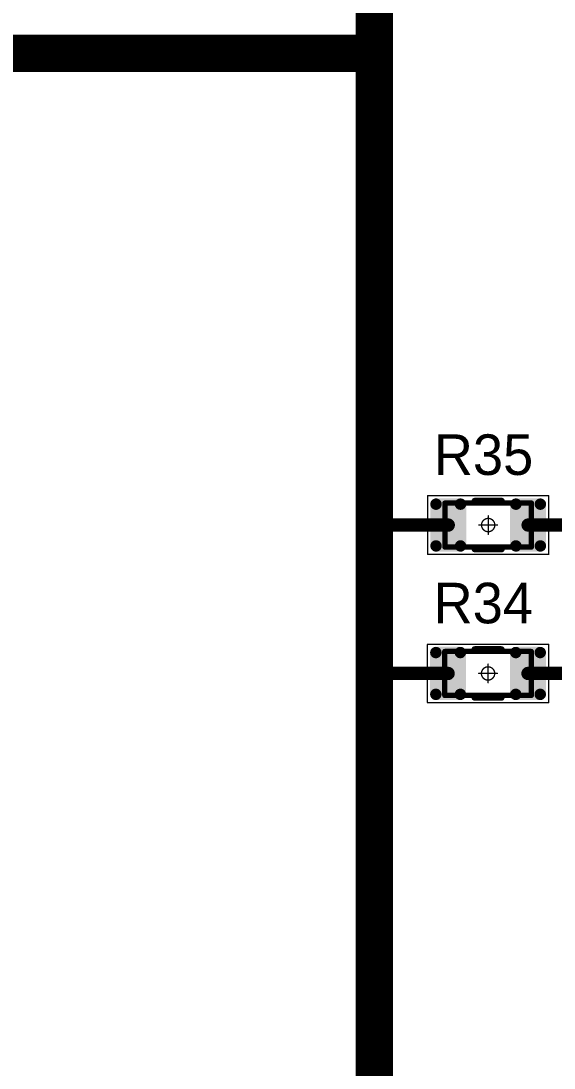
# Model space of a CAD drawing. Header units: millimetres. Extents: x 0 to 400, y 0 to 511.
# Drawn here: x 312.92 to 332.95, y 136.23 to 175.56 of the extents above; entities that cross this region are included whole.
import ezdxf

# ---------------------------------------------------------------- set-up
doc = ezdxf.new("R2010")
doc.units = ezdxf.units.MM
for name, color, linetype in [('Mechanical13', 56, 'Continuous'), ('Mechanical15', 56, 'Continuous'), ('TopLayer', 1, 'Continuous'), ('TopOverlay', 2, 'Continuous'), ('TopPaste', 8, 'Continuous'), ('TopSolder', 216, 'Continuous')]:
    doc.layers.add(name, color=color, linetype=linetype)

# ---------------------------------------------------------------- blocks, each defined once
blk = doc.blocks.new('RC1206S_811')
at = {"layer": 'Mechanical13', "const_width": 0.2}
for points in [[(-1.625, 0.825), (-1.625, -0.825)], [(1.625, 0.825), (-1.625, 0.825)], [(1.625, 0.825), (1.625, -0.825)], [(1.625, -0.825), (-1.625, -0.825)]]:
    blk.add_lwpolyline(points, dxfattribs=at)
at = {"layer": 'Mechanical13', "const_width": 0.1}
for points in [[(-1.675, 0.825, 1), (-1.575, 0.825, 1)], [(-1.675, 0.825, 1), (-1.575, 0.825, 1)], [(1.575, 0.825, 1), (1.675, 0.825, 1)], [(1.575, 0.825, 1), (1.675, 0.825, 1)], [(-1.675, -0.825, 1), (-1.575, -0.825, 1)], [(-1.675, -0.825, 1), (-1.575, -0.825, 1)], [(1.575, -0.825, 1), (1.675, -0.825, 1)], [(1.575, -0.825, 1), (1.675, -0.825, 1)]]:
    blk.add_lwpolyline(points, format="xyb", close=True, dxfattribs=at)
at = {"layer": 'Mechanical15', "const_width": 0.05}
for points in [[(-2.275, 1.1), (-2.275, -1.1)], [(2.275, 1.1), (-2.275, 1.1)], [(2.275, 1.1), (2.275, -1.1)], [(0.35, 0), (-0.35, 0)], [(0, 0.35), (0, -0.35)], [(2.275, -1.1), (-2.275, -1.1)]]:
    blk.add_lwpolyline(points, dxfattribs=at)
at = {"layer": 'Mechanical15'}
for points, const_width in [([(-2.288, 1.1, 1), (-2.263, 1.1, 1)], 0.025), ([(-2.288, 1.1, 1), (-2.263, 1.1, 1)], 0.025), ([(2.262, 1.1, 1), (2.287, 1.1, 1)], 0.025), ([(2.262, 1.1, 1), (2.287, 1.1, 1)], 0.025), ([(-0.363, 0, 1), (-0.338, 0, 1)], 0.025), ([(0.25, 0, 1), (-0.25, 0, 1)], 0.05), ([(-0.262, 0, 1), (-0.238, 0, 1)], 0.025), ([(-0.013, 0.35, 1), (0.012, 0.35, 1)], 0.025), ([(0.238, 0, 1), (0.262, 0, 1)], 0.025), ([(0.337, 0, 1), (0.362, 0, 1)], 0.025), ([(-0.013, -0.35, 1), (0.012, -0.35, 1)], 0.025), ([(-2.288, -1.1, 1), (-2.263, -1.1, 1)], 0.025), ([(-2.288, -1.1, 1), (-2.263, -1.1, 1)], 0.025), ([(2.262, -1.1, 1), (2.287, -1.1, 1)], 0.025), ([(2.262, -1.1, 1), (2.287, -1.1, 1)], 0.025)]:
    blk.add_lwpolyline(points, format="xyb", close=True, dxfattribs=dict(at, const_width=const_width))
at = {"layer": 'TopLayer', "const_width": 0.115}
for points in [[(-2.018, 0.785, 1), (-1.903, 0.785, 1)], [(-1.098, 0.785, 1), (-0.983, 0.785, 1)], [(0.982, 0.785, 1), (1.097, 0.785, 1)], [(1.902, 0.785, 1), (2.017, 0.785, 1)], [(-2.018, -0.785, 1), (-1.903, -0.785, 1)], [(-1.098, -0.785, 1), (-0.983, -0.785, 1)], [(0.982, -0.785, 1), (1.097, -0.785, 1)], [(1.902, -0.785, 1), (2.017, -0.785, 1)]]:
    blk.add_lwpolyline(points, format="xyb", close=True, dxfattribs=at)
at = {"layer": 'TopLayer'}
for points in [[(-1.96, -0.9), (-1.04, -0.9), (-1.96, 0.9), (-1.04, 0.9)], [(1.04, -0.9), (1.96, -0.9), (1.04, 0.9), (1.96, 0.9)], [(-2.075, -0.785), (-0.925, -0.785), (-2.075, 0.785), (-0.925, 0.785)], [(0.925, -0.785), (2.075, -0.785), (0.925, 0.785), (2.075, 0.785)]]:
    blk.add_solid(points, dxfattribs=at)
at = {"layer": 'TopOverlay', "const_width": 0.25}
for points in [[(0.5, 0.9), (-0.5, 0.9)], [(0.5, -0.9), (-0.5, -0.9)]]:
    blk.add_lwpolyline(points, dxfattribs=at)
at = {"layer": 'TopOverlay', "const_width": 0.125}
for points in [[(-0.563, 0.9, 1), (-0.438, 0.9, 1)], [(0.437, 0.9, 1), (0.562, 0.9, 1)], [(-0.563, -0.9, 1), (-0.438, -0.9, 1)], [(0.437, -0.9, 1), (0.562, -0.9, 1)]]:
    blk.add_lwpolyline(points, format="xyb", close=True, dxfattribs=at)
at = {"layer": 'TopPaste', "const_width": 0.09}
for points in [[(-2.005, 0.785, 1), (-1.915, 0.785, 1)], [(-1.085, 0.785, 1), (-0.995, 0.785, 1)], [(0.995, 0.785, 1), (1.085, 0.785, 1)], [(1.915, 0.785, 1), (2.005, 0.785, 1)], [(-2.005, -0.785, 1), (-1.915, -0.785, 1)], [(-1.085, -0.785, 1), (-0.995, -0.785, 1)], [(0.995, -0.785, 1), (1.085, -0.785, 1)], [(1.915, -0.785, 1), (2.005, -0.785, 1)]]:
    blk.add_lwpolyline(points, format="xyb", close=True, dxfattribs=at)
at = {"layer": 'TopPaste'}
for points in [[(-1.96, -0.875), (-1.04, -0.875), (-1.96, 0.875), (-1.04, 0.875)], [(1.04, -0.875), (1.96, -0.875), (1.04, 0.875), (1.96, 0.875)], [(-2.05, -0.785), (-0.95, -0.785), (-2.05, 0.785), (-0.95, 0.785)], [(0.95, -0.785), (2.05, -0.785), (0.95, 0.785), (2.05, 0.785)]]:
    blk.add_solid(points, dxfattribs=at)
at = {"layer": 'TopSolder', "const_width": 0.215}
for points in [[(-2.068, 0.785, 1), (-1.853, 0.785, 1)], [(-1.148, 0.785, 1), (-0.933, 0.785, 1)], [(0.932, 0.785, 1), (1.147, 0.785, 1)], [(1.852, 0.785, 1), (2.067, 0.785, 1)], [(-2.068, -0.785, 1), (-1.853, -0.785, 1)], [(-1.148, -0.785, 1), (-0.933, -0.785, 1)], [(0.932, -0.785, 1), (1.147, -0.785, 1)], [(1.852, -0.785, 1), (2.067, -0.785, 1)]]:
    blk.add_lwpolyline(points, format="xyb", close=True, dxfattribs=at)
at = {"layer": 'TopSolder'}
for points in [[(-1.96, -1), (-1.04, -1), (-1.96, 1), (-1.04, 1)], [(1.04, -1), (1.96, -1), (1.04, 1), (1.96, 1)], [(-2.175, -0.785), (-0.825, -0.785), (-2.175, 0.785), (-0.825, 0.785)], [(0.825, -0.785), (2.175, -0.785), (0.825, 0.785), (2.175, 0.785)]]:
    blk.add_solid(points, dxfattribs=at)
blk = doc.blocks.new('RC1206S_812')
at = {"layer": 'Mechanical13', "const_width": 0.2}
for points in [[(-1.625, 0.825), (-1.625, -0.825)], [(1.625, 0.825), (-1.625, 0.825)], [(1.625, 0.825), (1.625, -0.825)], [(1.625, -0.825), (-1.625, -0.825)]]:
    blk.add_lwpolyline(points, dxfattribs=at)
at = {"layer": 'Mechanical13', "const_width": 0.1}
for points in [[(-1.675, 0.825, 1), (-1.575, 0.825, 1)], [(-1.675, 0.825, 1), (-1.575, 0.825, 1)], [(1.575, 0.825, 1), (1.675, 0.825, 1)], [(1.575, 0.825, 1), (1.675, 0.825, 1)], [(-1.675, -0.825, 1), (-1.575, -0.825, 1)], [(-1.675, -0.825, 1), (-1.575, -0.825, 1)], [(1.575, -0.825, 1), (1.675, -0.825, 1)], [(1.575, -0.825, 1), (1.675, -0.825, 1)]]:
    blk.add_lwpolyline(points, format="xyb", close=True, dxfattribs=at)
at = {"layer": 'Mechanical15', "const_width": 0.05}
for points in [[(-2.275, 1.1), (-2.275, -1.1)], [(2.275, 1.1), (-2.275, 1.1)], [(2.275, 1.1), (2.275, -1.1)], [(0.35, 0), (-0.35, 0)], [(0, 0.35), (0, -0.35)], [(2.275, -1.1), (-2.275, -1.1)]]:
    blk.add_lwpolyline(points, dxfattribs=at)
at = {"layer": 'Mechanical15'}
for points, const_width in [([(-2.287, 1.1, 1), (-2.262, 1.1, 1)], 0.025), ([(-2.287, 1.1, 1), (-2.262, 1.1, 1)], 0.025), ([(2.262, 1.1, 1), (2.287, 1.1, 1)], 0.025), ([(2.262, 1.1, 1), (2.287, 1.1, 1)], 0.025), ([(-0.362, 0, 1), (-0.337, 0, 1)], 0.025), ([(0.25, 0, 1), (-0.25, 0, 1)], 0.05), ([(-0.262, 0, 1), (-0.238, 0, 1)], 0.025), ([(-0.012, 0.35, 1), (0.012, 0.35, 1)], 0.025), ([(0.238, 0, 1), (0.262, 0, 1)], 0.025), ([(0.337, 0, 1), (0.362, 0, 1)], 0.025), ([(-0.012, -0.35, 1), (0.012, -0.35, 1)], 0.025), ([(-2.287, -1.1, 1), (-2.262, -1.1, 1)], 0.025), ([(-2.287, -1.1, 1), (-2.262, -1.1, 1)], 0.025), ([(2.262, -1.1, 1), (2.287, -1.1, 1)], 0.025), ([(2.262, -1.1, 1), (2.287, -1.1, 1)], 0.025)]:
    blk.add_lwpolyline(points, format="xyb", close=True, dxfattribs=dict(at, const_width=const_width))
at = {"layer": 'TopLayer', "const_width": 0.115}
for points in [[(-2.018, 0.785, 1), (-1.903, 0.785, 1)], [(-1.098, 0.785, 1), (-0.983, 0.785, 1)], [(0.983, 0.785, 1), (1.098, 0.785, 1)], [(1.903, 0.785, 1), (2.018, 0.785, 1)], [(-2.018, -0.785, 1), (-1.903, -0.785, 1)], [(-1.098, -0.785, 1), (-0.983, -0.785, 1)], [(0.983, -0.785, 1), (1.098, -0.785, 1)], [(1.903, -0.785, 1), (2.018, -0.785, 1)]]:
    blk.add_lwpolyline(points, format="xyb", close=True, dxfattribs=at)
at = {"layer": 'TopLayer'}
for points in [[(-1.96, -0.9), (-1.04, -0.9), (-1.96, 0.9), (-1.04, 0.9)], [(1.04, -0.9), (1.96, -0.9), (1.04, 0.9), (1.96, 0.9)], [(-2.075, -0.785), (-0.925, -0.785), (-2.075, 0.785), (-0.925, 0.785)], [(0.925, -0.785), (2.075, -0.785), (0.925, 0.785), (2.075, 0.785)]]:
    blk.add_solid(points, dxfattribs=at)
at = {"layer": 'TopOverlay', "const_width": 0.25}
for points in [[(0.5, 0.9), (-0.5, 0.9)], [(0.5, -0.9), (-0.5, -0.9)]]:
    blk.add_lwpolyline(points, dxfattribs=at)
at = {"layer": 'TopOverlay', "const_width": 0.125}
for points in [[(-0.562, 0.9, 1), (-0.437, 0.9, 1)], [(0.437, 0.9, 1), (0.562, 0.9, 1)], [(-0.562, -0.9, 1), (-0.437, -0.9, 1)], [(0.437, -0.9, 1), (0.562, -0.9, 1)]]:
    blk.add_lwpolyline(points, format="xyb", close=True, dxfattribs=at)
at = {"layer": 'TopPaste', "const_width": 0.09}
for points in [[(-2.005, 0.785, 1), (-1.915, 0.785, 1)], [(-1.085, 0.785, 1), (-0.995, 0.785, 1)], [(0.995, 0.785, 1), (1.085, 0.785, 1)], [(1.915, 0.785, 1), (2.005, 0.785, 1)], [(-2.005, -0.785, 1), (-1.915, -0.785, 1)], [(-1.085, -0.785, 1), (-0.995, -0.785, 1)], [(0.995, -0.785, 1), (1.085, -0.785, 1)], [(1.915, -0.785, 1), (2.005, -0.785, 1)]]:
    blk.add_lwpolyline(points, format="xyb", close=True, dxfattribs=at)
at = {"layer": 'TopPaste'}
for points in [[(-1.96, -0.875), (-1.04, -0.875), (-1.96, 0.875), (-1.04, 0.875)], [(1.04, -0.875), (1.96, -0.875), (1.04, 0.875), (1.96, 0.875)], [(-2.05, -0.785), (-0.95, -0.785), (-2.05, 0.785), (-0.95, 0.785)], [(0.95, -0.785), (2.05, -0.785), (0.95, 0.785), (2.05, 0.785)]]:
    blk.add_solid(points, dxfattribs=at)
at = {"layer": 'TopSolder', "const_width": 0.215}
for points in [[(-2.068, 0.785, 1), (-1.853, 0.785, 1)], [(-1.148, 0.785, 1), (-0.933, 0.785, 1)], [(0.933, 0.785, 1), (1.148, 0.785, 1)], [(1.853, 0.785, 1), (2.068, 0.785, 1)], [(-2.068, -0.785, 1), (-1.853, -0.785, 1)], [(-1.148, -0.785, 1), (-0.933, -0.785, 1)], [(0.933, -0.785, 1), (1.148, -0.785, 1)], [(1.853, -0.785, 1), (2.068, -0.785, 1)]]:
    blk.add_lwpolyline(points, format="xyb", close=True, dxfattribs=at)
at = {"layer": 'TopSolder'}
for points in [[(-1.96, -1), (-1.04, -1), (-1.96, 1), (-1.04, 1)], [(1.04, -1), (1.96, -1), (1.04, 1), (1.96, 1)], [(-2.175, -0.785), (-0.825, -0.785), (-2.175, 0.785), (-0.825, 0.785)], [(0.825, -0.785), (2.175, -0.785), (0.825, 0.785), (2.175, 0.785)]]:
    blk.add_solid(points, dxfattribs=at)

msp = doc.modelspace()

# ---------------------------------------------------------------- linework, layer by layer
at = {"layer": 'TopLayer'}
for points, const_width in [([(326.2, 174.463), (326.2, 192.2)], 1.4), ([(173.525, 174.35), (326.087, 174.35)], 1.4), ([(326.087, 174.35), (326.2, 174.463)], 1.4), ([(326.2, 156.725), (326.2, 174.463)], 1.4), ([(326.2, 151.25), (326.2, 156.725)], 1.4), ([(326.2, 156.725), (326.3, 156.625)], 0.5), ([(326.3, 156.625), (328.975, 156.625)], 0.5), ([(331.975, 156.625), (349.2, 156.625)], 0.5), ([(326.2, 92.45), (326.2, 151.25)], 1.4), ([(326.2, 151.25), (326.4, 151.05)], 0.5), ([(326.4, 151.05), (328.97, 151.05)], 0.5), ([(331.97, 151.05), (335.4, 151.05)], 0.5)]:
    msp.add_lwpolyline(points, dxfattribs=dict(at, const_width=const_width))
for points, const_width in [([(325.737, 174.35, 1), (326.437, 174.35, 1)], 0.7), ([(325.737, 174.35, 1), (326.437, 174.35, 1)], 0.7), ([(325.85, 174.463, 1), (326.55, 174.463, 1)], 0.7), ([(325.85, 174.463, 1), (326.55, 174.463, 1)], 0.7), ([(325.85, 174.463, 1), (326.55, 174.463, 1)], 0.7), ([(325.85, 156.725, 1), (326.55, 156.725, 1)], 0.7), ([(325.85, 156.725, 1), (326.55, 156.725, 1)], 0.7), ([(326.075, 156.725, 1), (326.325, 156.725, 1)], 0.25), ([(326.175, 156.625, 1), (326.425, 156.625, 1)], 0.25), ([(326.175, 156.625, 1), (326.425, 156.625, 1)], 0.25), ([(328.85, 156.625, 1), (329.1, 156.625, 1)], 0.25), ([(331.85, 156.625, 1), (332.1, 156.625, 1)], 0.25), ([(325.85, 151.25, 1), (326.55, 151.25, 1)], 0.7), ([(325.85, 151.25, 1), (326.55, 151.25, 1)], 0.7), ([(326.075, 151.25, 1), (326.325, 151.25, 1)], 0.25), ([(326.275, 151.05, 1), (326.525, 151.05, 1)], 0.25), ([(326.275, 151.05, 1), (326.525, 151.05, 1)], 0.25), ([(328.845, 151.05, 1), (329.095, 151.05, 1)], 0.25), ([(331.845, 151.05, 1), (332.095, 151.05, 1)], 0.25)]:
    msp.add_lwpolyline(points, format="xyb", close=True, dxfattribs=dict(at, const_width=const_width))

# ---------------------------------------------------------------- block references
at = {"rotation": 180}
for name, p in [('RC1206S_811', (330.475, 156.625)), ('RC1206S_812', (330.47, 151.05))]:
    msp.add_blockref(name, p, dxfattribs=at)

# ---------------------------------------------------------------- texts
at = {"layer": 'TopOverlay'}
for s, p in [('R35', (328.43, 158.507)), ('R34', (328.422, 152.933))]:
    msp.add_text(s, height=1.524, dxfattribs=at).set_placement(p)

doc.saveas('drawing.dxf')
